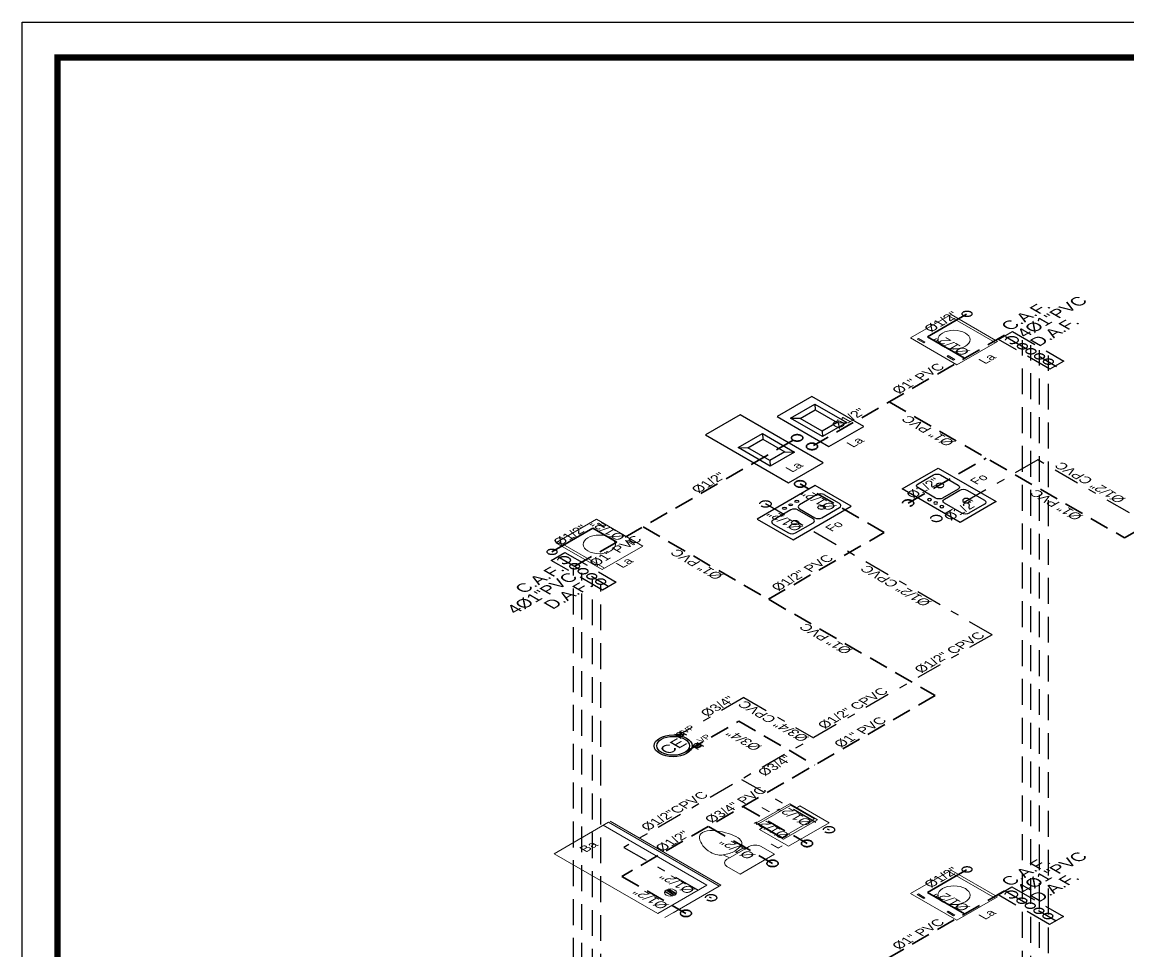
# Model space of a CAD drawing. Header units: feet. Extents: x 1019 to 2236, y -546 to 122.
# Drawn here: x 1054.27 to 1067.83, y -334.09 to -322.7 of the extents above; entities that cross this region are included whole.
import ezdxf

# ---------------------------------------------------------------- set-up
doc = ezdxf.new("R2010")
doc.units = ezdxf.units.FT
doc.header["$LTSCALE"] = 0.05
doc.header["$MEASUREMENT"] = 0
for name, pattern in [('CONTINUA', [0]), ('DASHDOT', [25.4, 12.7, -6.35, 0, -6.35]), ('HIDDEN', [9.525, 6.35, -3.175])]:
    doc.linetypes.add(name, pattern=pattern)
for name, color, linetype, lineweight in [('AGUA POTABLE', 5, 'HIDDEN', 35), ('AGUAFRIA', 5, 'HIDDEN', 30), ('COCINA', 8, 'Continuous', 25), ('FURN', 8, 'Continuous', 9), ('I-FURN', 8, 'Continuous', 0), ('P-SANR-FIXT', 8, 'Continuous', 9)]:
    doc.layers.add(name, color=color, linetype=linetype, lineweight=lineweight)
for name, color, linetype in [('AGUA_CALIENTE', 1, 'DASHDOT'), ('MARCO', 1, 'Continuous'), ('TEXXT', 2, 'Continuous')]:
    doc.layers.add(name, color=color, linetype=linetype)
doc.styles.add('DAMIAN', font='arial.ttf', dxfattribs={"height": 0.12})

# ---------------------------------------------------------------- blocks, each defined once
blk = doc.blocks.new('A$C3D6C2CD6')
at = {"layer": 'P-SANR-FIXT'}
for p, q in [((0, 1.6), (0.787, 1.6)), ((0, 0.102), (0, 1.6)), ((0.711, 1.6), (0.711, 0.102)), ((0.787, 0), (0.787, 1.6)), ((0.813, 1.6), (0.813, 0)), ((0.324, 0.227), (0.324, 0.317)), ((0.333, 0.317), (0.333, 0.227)), ((0.351, 0.227), (0.351, 0.317)), ((0.36, 0.317), (0.36, 0.227)), ((0.378, 0.227), (0.378, 0.317)), ((0.387, 0.317), (0.387, 0.227)), ((0.711, 0.102), (0, 0.102)), ((0, 0), (0.787, 0)), ((0.124, 0), (0.787, 0)), ((0.813, 0), (0.787, 0)), ((0.813, 0), (0.787, 0))]:
    blk.add_line(p, q, dxfattribs=at)
for centre, radius, start, end in [((0.356, 0.272), 0.0635, 90, 270), ((0.356, 0.272), 0.0635, 90, 270), ((0.328, 0.317), 0.00444, 360, 180), ((0.328, 0.227), 0.00444, 180, 360), ((0.356, 0.317), 0.00444, 360, 180), ((0.356, 0.227), 0.00444, 180, 360), ((0.356, 0.272), 0.0635, 270, 90), ((0.356, 0.272), 0.0635, 270, 90), ((0.383, 0.317), 0.00444, 360, 180), ((0.383, 0.227), 0.00444, 180, 360)]:
    blk.add_arc(centre, radius, start, end, dxfattribs=at)
blk = doc.blocks.new('A$C2C3967B4')
at = {"layer": 'COCINA'}
for p, q in [((0.838, 0.52), (0, 0.52)), ((0, 0.52), (0, 0)), ((0.838, 0), (0.838, 0.52)), ((0.051, 0.342), (0.051, 0.119)), ((0.356, 0.393), (0.102, 0.393)), ((0.406, 0.119), (0.406, 0.342)), ((0.432, 0.342), (0.432, 0.119)), ((0.737, 0.393), (0.483, 0.393)), ((0.787, 0.119), (0.787, 0.342)), ((0.102, 0.068), (0.356, 0.068)), ((0.483, 0.068), (0.737, 0.068)), ((0, 0), (0.838, 0))]:
    blk.add_line(p, q, dxfattribs=at)
for centre, radius in [((0.33, 0.456), 0.0201), ((0.419, 0.456), 0.0201), ((0.508, 0.456), 0.0201), ((0.229, 0.202), 0.0381), ((0.61, 0.202), 0.0381)]:
    blk.add_circle(centre, radius, dxfattribs=at)
for centre, start, end in [((0.102, 0.342), 90, 180), ((0.356, 0.342), 0, 90), ((0.483, 0.342), 90, 180), ((0.737, 0.342), 0, 90), ((0.102, 0.119), 180, 270), ((0.356, 0.119), 270, 0), ((0.483, 0.119), 180, 270), ((0.737, 0.119), 270, 0)]:
    blk.add_arc(centre, 0.0508, start, end, dxfattribs=at)
blk = doc.blocks.new('bath_sink_6127 - bath_sink_6127-V2-Nivel 1')
at = {"layer": 'I-FURN'}
for p, q in [((0.293, 0.297), (-0.127, 0.297)), ((-0.127, 0.297), (-0.127, -0.29)), ((0.395, 0.244), (-0.005, 0.244)), ((-0.005, 0.244), (-0.005, -0.245)), ((0.025, -0.234), (0.025, 0.233)), ((0.025, 0.233), (0.369, 0.233)), ((0.293, 0.244), (0.293, 0.297)), ((0.369, 0.233), (0.369, -0.234)), ((0.395, -0.245), (0.395, 0.244)), ((0.293, -0.29), (-0.127, -0.29)), ((-0.005, -0.245), (0.395, -0.245)), ((0.369, -0.234), (0.025, -0.234)), ((0.293, -0.29), (0.293, -0.245))]:
    blk.add_line(p, q, dxfattribs=at)
blk = doc.blocks.new('Toilet_-_Tank_-_3D_4840 - 17_ High_ Seat Not Visible-536545-Nivel 1')
at = {"layer": 'P-SANR-FIXT'}
for p, q in [((0.248, 0.489), (-0.248, 0.489)), ((-0.248, 0.489), (-0.248, 0.298)), ((0.248, 0.298), (0.248, 0.489)), ((-0.159, 0.21), (-0.123, 0.21)), ((-0.123, 0.21), (-0.132, 0.127)), ((-0.123, 0.21), (0.123, 0.21)), ((0.132, 0.127), (0.123, 0.21)), ((0.123, 0.21), (0.159, 0.21))]:
    blk.add_line(p, q, dxfattribs=at)
for centre, radius, start, end in [((-0.159, 0.298), 0.0889, 180, 270), ((0.159, 0.298), 0.0889, 270, 360), ((-0.083, 0.041), 0.0995, 119.8981, 151.0596), ((0, -0.104), 0.266, 90.1019, 119.8981), ((0, -0.104), 0.266, 60.1019, 89.8981), ((0.083, 0.041), 0.0995, 28.9404, 60.1019), ((-0.023, 0.008), 0.167, 151.0596, 182.709), ((0.023, 0.008), 0.167, 357.291, 28.9404), ((0.25, 0.021), 0.441, 182.709, 218.5058), ((-0.25, 0.021), 0.441, 321.4942, 357.291), ((0.011, -0.169), 0.136, 218.5058, 265.219), ((-0.011, -0.169), 0.136, 274.781, 321.4942)]:
    blk.add_arc(centre, radius, start, end, dxfattribs=at)
blk = doc.blocks.new('A$C153C7E87')
at = {"layer": 'COCINA'}
for p, q in [((0.076, 0.804), (0.143, 0.731)), ((0.427, 0.804), (0.36, 0.731)), ((0.143, 0.411), (0.076, 0.339)), ((0.36, 0.411), (0.427, 0.339))]:
    blk.add_line(p, q, dxfattribs=at)
at = {"layer": 'COCINA', "extrusion": (1.60732e-15, -2.48059e-15, -1)}
for points in [[(-0.502, 1.2), (0, 1.2), (0, 0), (-0.502, 0)], [(-0.427, 0.339), (-0.076, 0.339), (-0.076, 0.804), (-0.427, 0.804)], [(-0.36, 0.411), (-0.143, 0.411), (-0.143, 0.731), (-0.36, 0.731)]]:
    blk.add_lwpolyline(points, close=True, dxfattribs=at)

msp = doc.modelspace()

# ---------------------------------------------------------------- hatches: boundary and pattern name
at = {"layer": 'AGUA POTABLE', "ltscale": 3, "extrusion": (0, 0.816497, 0.57735)}
h = msp.add_hatch(color=256, dxfattribs=at)
h.dxf.hatch_style = 1
edge = h.paths.add_edge_path()
edge.add_arc((-1065.862, 186.871), 0.0597, -218.357, 141.643)
h = msp.add_hatch(color=256, dxfattribs=at)
h.dxf.hatch_style = 1
edge = h.paths.add_edge_path()
edge.add_arc((-1066.412, 205.095), 0.077, -218.357, 141.643)
h = msp.add_hatch(color=256, dxfattribs=at)
h.dxf.hatch_style = 1
edge = h.paths.add_edge_path()
edge.add_arc((-1066.541, 205.227), 0.0597, -218.357, 141.643)
h = msp.add_hatch(color=256, dxfattribs=at)
h.dxf.hatch_style = 1
edge = h.paths.add_edge_path()
edge.add_arc((-1066.645, 205.333), 0.0597, -218.357, 141.643)
h = msp.add_hatch(color=256, dxfattribs=at)
h.dxf.hatch_style = 1
edge = h.paths.add_edge_path()
edge.add_arc((-1066.751, 205.441), 0.0597, -218.357, 141.643)
h = msp.add_hatch(color=256, dxfattribs=at)
h.dxf.hatch_style = 1
edge = h.paths.add_edge_path()
edge.add_arc((-1066.86, 205.553), 0.0597, -218.357, 141.643)
h = msp.add_hatch(color=256, dxfattribs=at)
h.dxf.hatch_style = 1
edge = h.paths.add_edge_path()
edge.add_arc((-1063.778, 189.506), 0.0691, -135, 225)
h = msp.add_hatch(color=256, dxfattribs=at)
h.dxf.hatch_style = 1
edge = h.paths.add_edge_path()
edge.add_arc((-1063.96, 189.688), 0.0691, -135, 225)
h = msp.add_hatch(color=256, dxfattribs=at)
h.dxf.hatch_style = 1
edge = h.paths.add_edge_path()
edge.add_arc((-1063.815, 190.484), 0.0691, -135, 225)
at = {"layer": 'AGUA POTABLE', "ltscale": 0.75, "extrusion": (0, 0.816497, 0.57735)}
h = msp.add_hatch(color=256, dxfattribs=at)
h.dxf.hatch_style = 1
edge = h.paths.add_edge_path()
edge.add_arc((-1065.139, 190.892), 0.0691, -135, 225)
at = {"layer": 'AGUA POTABLE', "ltscale": 3, "extrusion": (0, 0.816497, 0.57735)}
h = msp.add_hatch(color=256, dxfattribs=at)
h.dxf.hatch_style = 1
edge = h.paths.add_edge_path()
edge.add_arc((-1060.772, 191.927), 0.0597, -218.357, 141.643)
h = msp.add_hatch(color=256, dxfattribs=at)
h.dxf.hatch_style = 1
edge = h.paths.add_edge_path()
edge.add_arc((-1060.92, 192.102), 0.077, -218.357, 141.643)
h = msp.add_hatch(color=256, dxfattribs=at)
h.dxf.hatch_style = 1
edge = h.paths.add_edge_path()
edge.add_arc((-1061.049, 192.233), 0.0597, -218.357, 141.643)
h = msp.add_hatch(color=256, dxfattribs=at)
h.dxf.hatch_style = 1
edge = h.paths.add_edge_path()
edge.add_arc((-1061.153, 192.339), 0.0597, -218.357, 141.643)
h = msp.add_hatch(color=256, dxfattribs=at)
h.dxf.hatch_style = 1
edge = h.paths.add_edge_path()
edge.add_arc((-1061.259, 192.448), 0.0597, -218.357, 141.643)
h = msp.add_hatch(color=256, dxfattribs=at)
h.dxf.hatch_style = 1
edge = h.paths.add_edge_path()
edge.add_arc((-1061.369, 192.559), 0.0597, -218.357, 141.643)
h = msp.add_hatch(color=256, dxfattribs=at)
h.dxf.hatch_style = 1
edge = h.paths.add_edge_path()
edge.add_arc((-1063.899, 198.122), 0.0691, -135, 225)
h = msp.add_hatch(color=256, dxfattribs=at)
h.dxf.hatch_style = 1
edge = h.paths.add_edge_path()
edge.add_arc((-1063.476, 198.546), 0.0691, -135, 225)
h = msp.add_hatch(color=256, dxfattribs=at)
h.dxf.hatch_style = 1
edge = h.paths.add_edge_path()
edge.add_arc((-1065.862, 186.871), 0.0597, -218.357, 141.643)
h = msp.add_hatch(color=256, dxfattribs=at)
h.dxf.hatch_style = 1
edge = h.paths.add_edge_path()
edge.add_arc((-1066.405, 187.404), 0.077, -218.357, 141.643)
h = msp.add_hatch(color=256, dxfattribs=at)
h.dxf.hatch_style = 1
edge = h.paths.add_edge_path()
edge.add_arc((-1066.534, 187.535), 0.0597, -218.357, 141.643)
h = msp.add_hatch(color=256, dxfattribs=at)
h.dxf.hatch_style = 1
edge = h.paths.add_edge_path()
edge.add_arc((-1066.637, 187.641), 0.0597, -218.357, 141.643)
h = msp.add_hatch(color=256, dxfattribs=at)
h.dxf.hatch_style = 1
edge = h.paths.add_edge_path()
edge.add_arc((-1062.414, 199.607), 0.0691, -135, 225)
h = msp.add_hatch(color=256, dxfattribs=at)
h.dxf.hatch_style = 1
edge = h.paths.add_edge_path()
edge.add_arc((-1066.743, 187.75), 0.0597, -218.357, 141.643)
h = msp.add_hatch(color=256, dxfattribs=at)
h.dxf.hatch_style = 1
edge = h.paths.add_edge_path()
edge.add_arc((-1066.853, 187.861), 0.0597, -218.357, 141.643)
at = {"layer": 'AGUA_CALIENTE', "ltscale": 0.5, "extrusion": (0, 0.816497, 0.57735)}
h = msp.add_hatch(color=256, dxfattribs=at)
h.dxf.hatch_style = 1
edge = h.paths.add_edge_path()
edge.add_arc((-1063.39, 190.909), 0.0691, -135, 225)
h = msp.add_hatch(color=256, dxfattribs=at)
h.dxf.hatch_style = 1
edge = h.paths.add_edge_path()
edge.add_arc((-1065.485, 191.218), 0.0691, -135, 225)
h = msp.add_hatch(color=256, dxfattribs=at)
h.dxf.hatch_style = 1
edge = h.paths.add_edge_path()
edge.add_arc((-1064.169, 197.831), 0.0691, -135, 225)
h = msp.add_hatch(color=256, dxfattribs=at)
h.dxf.hatch_style = 1
edge = h.paths.add_edge_path()
edge.add_arc((-1062.723, 199.276), 0.0691, -135, 225)
at = {"layer": 'TEXXT', "extrusion": (0, 0.816497, 0.57735)}
h = msp.add_hatch(color=256, dxfattribs=at)
h.dxf.hatch_style = 1
h.paths.add_polyline_path([(-1062.343, 195.805), (-1062.298, 195.805, 0.198912), (-1062.311, 195.837, 0.198912), (-1062.343, 195.85)])
h = msp.add_hatch(color=256, dxfattribs=at)
h.dxf.hatch_style = 1
h.paths.add_polyline_path([(-1062.343, 195.759), (-1062.343, 195.805), (-1062.389, 195.805, 0.198912), (-1062.376, 195.773, 0.198912)])
h = msp.add_hatch(color=256, dxfattribs=at)
h.dxf.hatch_style = 1
h.paths.add_polyline_path([(-1062.553, 196.044), (-1062.508, 196.044, 0.198912), (-1062.521, 196.076, 0.198912), (-1062.553, 196.09)])
h = msp.add_hatch(color=256, dxfattribs=at)
h.dxf.hatch_style = 1
h.paths.add_polyline_path([(-1062.553, 195.999), (-1062.553, 196.044), (-1062.599, 196.044, 0.198912), (-1062.585, 196.012, 0.198912)])

# ---------------------------------------------------------------- linework, layer by layer
at = {"layer": 'AGUA POTABLE', "ltscale": 0.75, "extrusion": (0, 0.816497, 0.57735)}
for p, q in [((1067.795, -329.022, 2.046), (1075.209, -324.742, -4.007)), ((1066.323, -326.536, -1.471), (1063.979, -327.889, 0.443)), ((1064.905, -327.354, -0.313), (1067.795, -329.022, 2.046)), ((1061.05, -329.37, 2.538), (1063.782, -327.793, 0.308)), ((1065.139, -328.595, 1.442), (1066.097, -328.042, 0.66)), ((1064.845, -328.955, 1.951), (1063.815, -328.36, 1.109)), ((1061.888, -328.886, 1.854), (1065.471, -330.955, 4.779)), ((1063.426, -329.774, 3.109), (1064.845, -328.955, 1.951)), ((1065.471, -330.955, 4.779), (1061.628, -333.173, 7.916)), ((1062.415, -331.643, 5.753), (1063.061, -331.27, 5.225)), ((1063.061, -331.27, 5.225), (1063.993, -331.808, 5.986)), ((1063.113, -332.316, 6.704), (1063.899, -332.77, 7.346)), ((1062.689, -332.56, 7.05), (1063.476, -333.014, 7.692)), ((1061.628, -333.173, 7.916), (1062.414, -333.627, 8.558)), ((1066.323, -333.35, -6.289), (1063.979, -334.703, -4.375))]:
    msp.add_line(p, q, dxfattribs=at)
at = {"layer": 'AGUA POTABLE', "ltscale": 3, "extrusion": (0, 0.816497, 0.57735)}
for p, q in [((1065.375, -326.555, -1.444), (1065.857, -326.277, -1.837)), ((1065.832, -326.819, -1.07), (1065.375, -326.555, -1.444)), ((1060.771, -329.192, 2.286), (1061.273, -328.903, 1.877)), ((1061.273, -328.903, 1.877), (1061.566, -329.072, 2.117)), ((1065.375, -333.369, -6.262), (1065.857, -333.091, -6.655)), ((1065.832, -333.633, -5.889), (1065.375, -333.369, -6.262))]:
    msp.add_line(p, q, dxfattribs=at)
for centre in [(-1063.778, 189.506, -267.464), (-1063.96, 189.688, -267.464), (-1063.815, 190.484, -267.464), (-1063.899, 198.122, -267.464), (-1063.476, 198.546, -267.464), (-1062.414, 199.607, -267.464)]:
    msp.add_circle(centre, 0.0691, dxfattribs=at)
at = {"layer": 'AGUA POTABLE', "ltscale": 0.75, "extrusion": (0, 0.816497, 0.57735)}
msp.add_circle((-1065.139, 190.892, -267.464), 0.0691, dxfattribs=at)
at = {"layer": 'AGUA_CALIENTE', "ltscale": 0.5, "extrusion": (0, 0.816497, 0.57735)}
for p, q in [((1066.728, -328.066, 0.693), (1065.485, -328.784, 1.708)), ((1067.854, -328.716, 1.612), (1066.728, -328.066, 0.693)), ((1066.168, -330.209, 3.725), (1063.39, -328.605, 1.456)), ((1066.168, -330.209, 3.725), (1061.651, -332.817, 7.413)), ((1063.123, -330.981, 4.817), (1062.296, -331.459, 5.493)), ((1063.123, -330.981, 4.817), (1063.977, -331.474, 5.514)), ((1063.097, -331.983, 6.233), (1064.169, -332.601, 7.107)), ((1061.651, -332.817, 7.413), (1062.723, -333.436, 8.288))]:
    msp.add_line(p, q, dxfattribs=at)
for centre in [(-1063.39, 190.909, -267.464), (-1065.485, 191.218, -267.464), (-1064.169, 197.831, -267.464), (-1062.723, 199.276, -267.464)]:
    msp.add_circle(centre, 0.0691, dxfattribs=at)
at = {"layer": 'AGUAFRIA', "extrusion": (0, 0.816497, 0.57735)}
for p, q in [((1066.335, -326.55, 20.188), (1066.96, -326.918, 20.708)), ((1066.541, -349.167, 4.452), (1066.541, -326.597, 20.411)), ((1066.645, -349.228, 4.538), (1066.645, -326.658, 20.498)), ((1066.751, -349.291, 4.627), (1066.751, -326.721, 20.586)), ((1066.86, -349.356, 4.718), (1066.86, -326.785, 20.678)), ((1060.844, -329.248, 2.366), (1061.468, -329.617, 2.887)), ((1061.035, -351.867, 8.27), (1061.035, -329.389, 24.164)), ((1061.138, -351.928, 8.356), (1061.138, -329.45, 24.251)), ((1061.267, -352.001, 8.46), (1061.267, -329.523, 24.354)), ((1061.371, -352.062, 8.546), (1061.371, -329.584, 24.441)), ((1066.328, -333.35, -6.288), (1066.953, -333.718, -5.767))]:
    msp.add_line(p, q, dxfattribs=at)
for points, elevation in [([(-1066.418, 187.245), (-1067.049, 187.877), (-1066.879, 188.046), (-1066.248, 187.415)], -267.464), ([(-1060.928, 191.939), (-1061.56, 192.57), (-1061.39, 192.74), (-1060.759, 192.108)], -267.464), ([(-1066.413, 187.241), (-1067.044, 187.872), (-1066.874, 188.042), (-1066.243, 187.41)], -275.81)]:
    msp.add_lwpolyline(points, close=True, dxfattribs=dict(at, elevation=elevation))
for centre, radius in [((-1065.862, 186.871, -267.464), 0.0597), ((-1066.412, 205.095, -254.972), 0.077), ((-1066.541, 205.227, -254.972), 0.0597), ((-1066.645, 205.333, -254.972), 0.0597), ((-1066.751, 205.441, -254.972), 0.0597), ((-1066.86, 205.553, -254.972), 0.0597), ((-1060.772, 191.927, -267.464), 0.0597), ((-1060.92, 192.102, -267.464), 0.077), ((-1061.049, 192.233, -267.464), 0.0597), ((-1061.153, 192.339, -267.464), 0.0597), ((-1061.259, 192.448, -267.464), 0.0597), ((-1061.369, 192.559, -267.464), 0.0597), ((-1065.862, 186.871, -275.81), 0.0597), ((-1066.405, 187.404, -275.81), 0.077), ((-1066.534, 187.535, -275.81), 0.0597), ((-1066.637, 187.641, -275.81), 0.0597), ((-1066.743, 187.75, -275.81), 0.0597), ((-1066.853, 187.861, -275.81), 0.0597)]:
    msp.add_circle(centre, radius, dxfattribs=at)
at = {"layer": 'AGUAFRIA', "color": 3, "linetype": 'CONTINUA', "extrusion": (0, 0.816497, 0.57735)}
for radius in [0.233, 0.201]:
    msp.add_circle((-1062.257, 196.048, -267.464), radius, dxfattribs=at)
at = {"layer": 'COCINA', "extrusion": (0, 0.816497, 0.57735)}
for p, q in [((1063.993, -327.381, -0.276), (1063.998, -327.449, -0.179)), ((1063.696, -327.552, -0.033), (1063.814, -327.555, -0.029)), ((1064.269, -327.606, 0.043), (1064.388, -327.609, 0.047)), ((1064.086, -327.712, 0.193), (1064.09, -327.78, 0.29))]:
    msp.add_line(p, q, dxfattribs=at)
at = {"layer": 'COCINA', "extrusion": (2.89046e-15, -0.816497, -0.57735), "elevation": 267.464}
for points in [[(1063.958, 188.625), (1063.532, 189.051), (1064.168, 189.687), (1064.595, 189.261)], [(1064.388, 189.183), (1064.09, 189.48), (1063.696, 189.086), (1063.993, 188.788)], [(1064.269, 189.178), (1064.086, 189.362), (1063.814, 189.091), (1063.998, 188.907)]]:
    msp.add_lwpolyline(points, close=True, dxfattribs=at)
at = {"layer": 'FURN', "extrusion": (0, 0.816497, 0.57735)}
for p, q in [((1065.666, -326.282, -1.829), (1065.168, -326.569, -1.423)), ((1066.207, -326.627, -1.342), (1065.638, -326.298, -1.806)), ((1066.235, -326.611, -1.365), (1065.666, -326.282, -1.829)), ((1065.168, -326.569, -1.423), (1065.737, -326.898, -0.958)), ((1065.737, -326.898, -0.958), (1066.235, -326.611, -1.365)), ((1060.818, -329.081, 2.129), (1061.316, -328.793, 1.722)), ((1061.316, -328.793, 1.722), (1061.885, -329.122, 2.187)), ((1061.387, -329.409, 2.593), (1060.818, -329.081, 2.129)), ((1061.415, -329.393, 2.571), (1060.846, -329.065, 2.106)), ((1061.885, -329.122, 2.187), (1061.387, -329.409, 2.593)), ((1065.666, -333.096, -6.648), (1065.168, -333.384, -6.241)), ((1066.235, -333.425, -6.183), (1065.666, -333.096, -6.648)), ((1066.207, -333.441, -6.16), (1065.638, -333.112, -6.625)), ((1065.168, -333.384, -6.241), (1065.737, -333.712, -5.777)), ((1065.737, -333.712, -5.777), (1066.235, -333.425, -6.183))]:
    msp.add_line(p, q, dxfattribs=at)
at = {"layer": 'FURN', "ltscale": 0.02, "extrusion": (0, 0.816497, 0.57735)}
for p, q in [((1065.265, -326.575, -1.415), (1065.251, -326.583, -1.403)), ((1065.251, -326.583, -1.403), (1065.331, -326.63, -1.338)), ((1065.345, -326.621, -1.349), (1065.265, -326.575, -1.415)), ((1065.331, -326.63, -1.338), (1065.345, -326.621, -1.349)), ((1065.631, -326.786, -1.116), (1065.617, -326.795, -1.104)), ((1065.617, -326.795, -1.104), (1065.697, -326.841, -1.039)), ((1065.712, -326.833, -1.05), (1065.631, -326.786, -1.116)), ((1065.697, -326.841, -1.039), (1065.712, -326.833, -1.05)), ((1061.325, -328.85, 1.802), (1061.34, -328.841, 1.79)), ((1061.405, -328.896, 1.867), (1061.325, -328.85, 1.802)), ((1061.34, -328.841, 1.79), (1061.42, -328.888, 1.856)), ((1061.42, -328.888, 1.856), (1061.405, -328.896, 1.867)), ((1061.691, -329.061, 2.101), (1061.706, -329.053, 2.089)), ((1061.772, -329.107, 2.167), (1061.691, -329.061, 2.101)), ((1061.706, -329.053, 2.089), (1061.786, -329.099, 2.155)), ((1061.786, -329.099, 2.155), (1061.772, -329.107, 2.167)), ((1065.265, -333.389, -6.233), (1065.251, -333.397, -6.222)), ((1065.251, -333.397, -6.222), (1065.331, -333.444, -6.156)), ((1065.345, -333.435, -6.168), (1065.265, -333.389, -6.233)), ((1065.331, -333.444, -6.156), (1065.345, -333.435, -6.168)), ((1065.631, -333.601, -5.934), (1065.617, -333.609, -5.922)), ((1065.617, -333.609, -5.922), (1065.697, -333.655, -5.857)), ((1065.712, -333.647, -5.869), (1065.631, -333.601, -5.934)), ((1065.697, -333.655, -5.857), (1065.712, -333.647, -5.869))]:
    msp.add_line(p, q, dxfattribs=at)
for centre in [(-1065.701, 187.419, -267.464), (-1061.351, 191.769, -267.464), (-1065.701, 187.419, -275.81)]:
    msp.add_circle(centre, 0.198, dxfattribs=at)
at = {"layer": 'MARCO'}
msp.add_lwpolyline([(1054.272, -322.696), (1118.772, -322.696), (1118.772, -364.696), (1054.272, -364.696)], close=True, dxfattribs=at)
at = {"layer": 'MARCO', "const_width": 0.075}
msp.add_lwpolyline([(1111.6, -323.13), (1054.706, -323.13), (1054.706, -364.262), (1111.6, -364.262)], close=True, dxfattribs=at)
at = {"layer": 'TEXXT', "extrusion": (0, 0.816497, 0.57735)}
for p, q in [((1062.272, -331.429, 5.449), (1062.356, -331.476, 5.516)), ((1062.298, -331.432, 5.454), (1062.389, -331.432, 5.454)), ((1062.337, -331.392, 5.397), (1062.42, -331.439, 5.463)), ((1062.343, -331.458, 5.491), (1062.343, -331.405, 5.416)), ((1062.482, -331.567, 5.645), (1062.565, -331.614, 5.711)), ((1062.508, -331.57, 5.649), (1062.599, -331.57, 5.649)), ((1062.546, -331.53, 5.592), (1062.63, -331.577, 5.659)), ((1062.553, -331.596, 5.686), (1062.553, -331.544, 5.612))]:
    msp.add_line(p, q, dxfattribs=at)
for centre in [(-1062.343, 195.805, -267.464), (-1062.553, 196.044, -267.464)]:
    msp.add_circle(centre, 0.0455, dxfattribs=at)

# ---------------------------------------------------------------- block references
at = {"extrusion": (2.13253e-15, -0.816497, -0.57735), "xscale": 1.2, "yscale": 1.2, "zscale": 1.2, "rotation": 45.00000000000659}
msp.add_blockref('A$C2C3967B4', (1065.508, 190.149, 267.464), dxfattribs=at)
at = {"extrusion": (2.16763e-15, -0.816497, -0.57735), "xscale": -1.2, "yscale": 1.2, "zscale": 1.2, "rotation": 135.0000000000002}
msp.add_blockref('A$C2C3967B4', (1063.73, 191.671, 267.464), dxfattribs=at)
at = {"extrusion": (0, 0.816497, 0.57735), "xscale": 1.200000000000001, "yscale": 1.200000000000001, "zscale": 1.200000000000001, "rotation": 225}
msp.add_blockref('A$C3D6C2CD6', (-1062.154, 199.698, -267.464), dxfattribs=at)
at = {"layer": 'FURN', "extrusion": (0, 0.816497, 0.57735), "xscale": 1.200000000000001, "yscale": 1.200000000000001, "zscale": 1.200000000000001, "rotation": 225}
msp.add_blockref('A$C153C7E87', (-1063.671, 190.459, -267.464), dxfattribs=at)
at = {"layer": 'I-FURN', "extrusion": (-2.61294e-15, 0.816497, 0.57735), "xscale": 1.2, "yscale": 1.2, "zscale": 1.2, "rotation": 314.9999999999999}
msp.add_blockref('bath_sink_6127 - bath_sink_6127-V2-Nivel 1', (-1063.815, 197.821, -267.464), dxfattribs=at)
at = {"layer": 'P-SANR-FIXT', "extrusion": (-2.61294e-15, 0.816497, 0.57735), "xscale": 1.2, "yscale": 1.2, "zscale": 1.2, "rotation": 44.99999999999741}
msp.add_blockref('Toilet_-_Tank_-_3D_4840 - 17_ High_ Seat Not Visible-536545-Nivel 1', (-1062.875, 198.146, -267.464), dxfattribs=at)

# ---------------------------------------------------------------- texts
at = {"layer": 'TEXXT', "extrusion": (0, 0.816497, 0.57735), "style": 'DAMIAN'}
for s, insert, char_height, width, attachment_point, text_direction in [('\\A1;C.A.F.{\\fArial|b0|i0|c186|p34; }', (1066.582, -326.301, -1.802), 0.18252, 3.68082, 5, (0.707107, 0.408248, -0.57735)), ('\\A1;4{\\fArial|b0|i0|c238|p34;%%C}1{\\fArial|b0|i0|c238|p34;"PVC } {\\fArial|b0|i0|c186|p34; }', (1066.903, -326.31, -1.79), 0.18252, 3.68082, 5, (0.707107, 0.408248, -0.57735)), ('\\A1;{\\fArial|b0|i0|c238|p34;%%C}1/2{\\fArial|b0|i0|c238|p34;"}  ', (1065.318, -326.444, -1.6), 0.144, 3.4848, 1, (0.707107, 0.408248, -0.57735)), ('\\A1;D.A.F.{\\fArial|b0|i0|c186|p34; }', (1066.935, -326.495, -1.528), 0.18252, 3.68082, 5, (0.707107, 0.408248, -0.57735)), ('\\A1;{\\fArial|b0|i0|c238|p34;%%C}1/2{\\fArial|b0|i0|c238|p34;"}  ', (1065.804, -326.793, -1.107), 0.144, 3.4848, 1, (-0.707107, 0.408248, -0.57735)), (' La', (1065.954, -326.861, -1.01), 0.132, 3.4848, 1, (0.707107, 0.408248, -0.57735)), ('\\A1;{\\fArial|b0|i0|c238|p34;%%C}1{\\fArial|b0|i0|c238|p34;"} PVC', (1065.497, -326.871, -0.996), 0.144, 3.4848, 3, (0.707107, 0.408248, -0.57735)), ('\\A1;{\\fArial|b0|i0|c238|p34;%%C}1/2{\\fArial|b0|i0|c238|p34;"}  ', (1064.18, -327.629, 0.076), 0.144, 3.4848, 1, (0.707107, 0.408248, -0.57735)), ('\\A1;{\\fArial|b0|i0|c238|p34;%%C}1{\\fArial|b0|i0|c238|p34;"} PVC', (1065.044, -327.573, -0.004), 0.144, 3.4848, 3, (-0.707107, 0.408248, -0.57735)), (' La', (1064.335, -327.884, 0.436), 0.132, 3.4848, 1, (0.707107, 0.408248, -0.57735)), ('\\A1;{\\fArial|b0|i0|c238|p34;%%C}1/2{\\fArial|b0|i0|c238|p34;"}  ', (1062.464, -328.417, 1.19), 0.144, 3.4848, 1, (0.707107, 0.408248, -0.57735)), (' La', (1063.587, -328.189, 0.867), 0.132, 3.4848, 1, (0.707107, 0.408248, -0.57735)), ('\\A1;{\\fArial|b0|i0|c238|p34;%%C}1/2{\\fArial|b0|i0|c238|p34;"} CPVC', (1066.921, -328.143, 0.802), 0.144, 3.4848, 3, (-0.707107, 0.408248, -0.57735)), ('\\A1;{\\fArial|b0|i0|c238|p34;%%C}1/2{\\fArial|b0|i0|c238|p34;"}  ', (1065.098, -328.483, 1.284), 0.144, 3.4848, 1, (0.707107, 0.408248, -0.57735)), (' Fo', (1065.849, -328.34, 1.081), 0.132, 3.4848, 1, (0.707107, 0.408248, -0.57735)), ('\\A1;{\\fArial|b0|i0|c238|p34;%%C}1/2{\\fArial|b0|i0|c238|p34;"}  ', (1063.915, -328.426, 1.203), 0.144, 3.4848, 9, (-0.707107, 0.408248, -0.57735)), ('\\A1;{\\fArial|b0|i0|c238|p34;%%C}1{\\fArial|b0|i0|c238|p34;"} PVC', (1066.617, -328.481, 1.28), 0.144, 3.4848, 3, (-0.707107, 0.408248, -0.57735)), ('\\A1;{\\fArial|b0|i0|c238|p34;%%C}1/2{\\fArial|b0|i0|c238|p34;"}  ', (1065.557, -328.754, 1.667), 0.144, 3.4848, 1, (0.707107, 0.408248, -0.57735)), ('\\A1;{\\fArial|b0|i0|c238|p34;%%C}1/2{\\fArial|b0|i0|c238|p34;"}  ', (1063.501, -328.678, 1.56), 0.144, 3.4848, 9, (-0.707107, 0.408248, -0.57735)), ('\\A1;{\\fArial|b0|i0|c238|p34;%%C}1/2{\\fArial|b0|i0|c238|p34;"}  ', (1060.769, -329.06, 2.099), 0.144, 3.4848, 1, (0.707107, 0.408248, -0.57735)), ('\\A1;{\\fArial|b0|i0|c238|p34;%%C}1/2{\\fArial|b0|i0|c238|p34;"}  ', (1061.581, -329.063, 2.104), 0.144, 3.4848, 1, (-0.707107, 0.408248, -0.57735)), (' Fo', (1064.073, -328.916, 1.895), 0.132, 3.4848, 1, (0.707107, 0.408248, -0.57735)), ('\\A1;{\\fArial|b0|i0|c238|p34;%%C}1{\\fArial|b0|i0|c238|p34;"} PVC', (1061.783, -328.985, 1.993), 0.144, 3.4848, 3, (0.707107, 0.408248, -0.57735)), (' La', (1061.506, -329.363, 2.527), 0.132, 3.4848, 1, (0.707107, 0.408248, -0.57735)), ('\\A1;{\\fArial|b0|i0|c238|p34;%%C}1{\\fArial|b0|i0|c238|p34;"} PVC', (1062.208, -329.21, 2.311), 0.144, 3.4848, 3, (-0.707107, 0.408248, -0.57735)), ('\\A1;{\\fArial|b0|i0|c238|p34;%%C}1/2{\\fArial|b0|i0|c238|p34;"} PVC', (1064.135, -329.219, 2.325), 0.144, 3.4848, 3, (0.707107, 0.408248, -0.57735)), ('\\A1;C.A.F.{\\fArial|b0|i0|c186|p34; }', (1060.619, -329.524, 2.756), 0.18252, 3.68082, 5, (0.707107, 0.408248, -0.57735)), ('\\A1;{\\fArial|b0|i0|c238|p34;%%C}1/2{\\fArial|b0|i0|c238|p34;"} CPVC', (1064.538, -329.408, 2.592), 0.144, 3.4848, 3, (-0.707107, 0.408248, -0.57735)), ('\\A1;4{\\fArial|b0|i0|c238|p34;%%C}1{\\fArial|b0|i0|c238|p34;"PVC } {\\fArial|b0|i0|c186|p34; }', (1060.65, -329.7, 3.004), 0.18252, 3.68082, 5, (0.707107, 0.408248, -0.57735)), ('\\A1;D.A.F.{\\fArial|b0|i0|c186|p34; }', (1060.971, -329.718, 3.03), 0.18252, 3.68082, 5, (0.707107, 0.408248, -0.57735)), ('\\A1;{\\fArial|b0|i0|c238|p34;%%C}1{\\fArial|b0|i0|c238|p34;"} PVC', (1063.79, -330.123, 3.603), 0.144, 3.4848, 3, (-0.707107, 0.408248, -0.57735)), ('\\A1;{\\fArial|b0|i0|c238|p34;%%C}1/2{\\fArial|b0|i0|c238|p34;"} CPVC', (1065.991, -330.166, 3.663), 0.144, 3.4848, 3, (0.707107, 0.408248, -0.57735)), ('\\A1;{\\fArial|b0|i0|c238|p34;%%C}1/2{\\fArial|b0|i0|c238|p34;"} CPVC', (1064.806, -330.85, 4.631), 0.144, 3.4848, 3, (0.707107, 0.408248, -0.57735)), ('\\A1;{\\fArial|b0|i0|c238|p34;%%C}3/4{\\fArial|b0|i0|c238|p34;"}  ', (1062.934, -330.953, 4.776), 0.144, 3.4848, 3, (0.707107, 0.408248, -0.57735)), ('\\A1;{\\fArial|b0|i0|c238|p34;%%C}3/4{\\fArial|b0|i0|c238|p34;"} CPVC', (1063.037, -331.071, 4.943), 0.144, 3.4848, 3, (-0.707107, 0.408248, -0.57735)), ('VP', (1062.344, -331.385, 5.387), 0.0943, 1.46362, 1, (0.707107, 0.408248, -0.57735)), ('\\A1;{\\fArial|b0|i0|c238|p34;%%C}1{\\fArial|b0|i0|c238|p34;"} PVC', (1064.785, -331.209, 5.138), 0.144, 3.4848, 3, (0.707107, 0.408248, -0.57735)), ('VP', (1062.539, -331.498, 5.547), 0.0943, 1.46362, 1, (0.707107, 0.408248, -0.57735)), ('\\A1;{\\fArial|b0|i0|c238|p34;%%C}3/4{\\fArial|b0|i0|c238|p34;"}  ', (1062.892, -331.432, 5.453), 0.144, 3.4848, 3, (-0.707107, 0.408248, -0.57735)), ('CE', (1062.074, -331.611, 5.706), 0.1752, 2.71814, 1, (0.707107, 0.408248, -0.57735)), ('\\A1;{\\fArial|b0|i0|c238|p34;%%C}3/4{\\fArial|b0|i0|c238|p34;"}  ', (1063.636, -331.68, 5.804), 0.144, 3.4848, 3, (0.707107, 0.408248, -0.57735)), ('\\A1;{\\fArial|b0|i0|c238|p34;%%C}1/2{\\fArial|b0|i0|c238|p34;"}CPVC  ', (1062.599, -332.123, 6.432), 0.144, 3.4848, 3, (0.707107, 0.408248, -0.57735)), ('\\A1;{\\fArial|b0|i0|c238|p34;%%C}3/4{\\fArial|b0|i0|c238|p34;"} PVC', (1063.318, -332.065, 6.349), 0.144, 3.4848, 3, (0.707107, 0.408248, -0.57735)), (' I', (1063.292, -332.36, 6.767), 0.132, 3.4848, 1, (0.707107, 0.408248, -0.57735)), ('\\A1;{\\fArial|b0|i0|c238|p34;%%C}1/2{\\fArial|b0|i0|c238|p34;"}  ', (1063.623, -332.295, 6.674), 0.144, 3.4848, 9, (-0.707107, 0.408248, -0.57735)), ('\\A1;{\\fArial|b0|i0|c238|p34;%%C}1/2{\\fArial|b0|i0|c238|p34;"}  ', (1063.344, -332.455, 6.901), 0.144, 3.4848, 9, (-0.707107, 0.408248, -0.57735)), ('\\A1;{\\fArial|b0|i0|c238|p34;%%C}1/2{\\fArial|b0|i0|c238|p34;"}  ', (1062.381, -332.606, 7.114), 0.144, 3.4848, 3, (0.707107, 0.408248, -0.57735)), (' Ba', (1061.057, -332.849, 7.458), 0.132, 3.4848, 1, (0.707107, 0.408248, -0.57735)), ('\\A1;{\\fArial|b0|i0|c238|p34;%%C}1/2{\\fArial|b0|i0|c238|p34;"}  ', (1062.919, -332.701, 7.249), 0.144, 3.4848, 9, (-0.707107, 0.408248, -0.57735)), (' L', (1063.405, -332.806, 7.397), 0.132, 3.4848, 1, (0.707107, 0.408248, -0.57735)), ('\\A1;4{\\fArial|b0|i0|c238|p34;%%C}1{\\fArial|b0|i0|c238|p34;"PVC } {\\fArial|b0|i0|c186|p34; }', (1066.903, -333.124, -6.608), 0.18252, 3.68082, 5, (0.707107, 0.408248, -0.57735)), ('\\A1;{\\fArial|b0|i0|c238|p34;%%C}1/2{\\fArial|b0|i0|c238|p34;"}  ', (1065.318, -333.258, -6.419), 0.144, 3.4848, 1, (0.707107, 0.408248, -0.57735)), ('\\A1;C.A.F.{\\fArial|b0|i0|c186|p34; }', (1066.582, -333.115, -6.62), 0.18252, 3.68082, 5, (0.707107, 0.408248, -0.57735)), ('\\A1;{\\fArial|b0|i0|c238|p34;%%C}1/2{\\fArial|b0|i0|c238|p34;"}  ', (1062.183, -333.126, 7.85), 0.144, 3.4848, 9, (-0.707107, 0.408248, -0.57735)), ('\\A1;D.A.F.{\\fArial|b0|i0|c186|p34; }', (1066.935, -333.309, -6.346), 0.18252, 3.68082, 5, (0.707107, 0.408248, -0.57735)), ('\\A1;{\\fArial|b0|i0|c238|p34;%%C}1/2{\\fArial|b0|i0|c238|p34;"}  ', (1061.856, -333.314, 8.116), 0.144, 3.4848, 9, (-0.707107, 0.408248, -0.57735)), ('\\A1;{\\fArial|b0|i0|c238|p34;%%C}1/2{\\fArial|b0|i0|c238|p34;"}  ', (1065.804, -333.607, -5.925), 0.144, 3.4848, 1, (-0.707107, 0.408248, -0.57735)), (' La', (1065.954, -333.675, -5.829), 0.132, 3.4848, 1, (0.707107, 0.408248, -0.57735)), ('\\A1;{\\fArial|b0|i0|c238|p34;%%C}1{\\fArial|b0|i0|c238|p34;"} PVC', (1065.497, -333.685, -5.815), 0.144, 3.4848, 3, (0.707107, 0.408248, -0.57735))]:
    msp.add_mtext(s, dxfattribs=dict(at, insert=insert, char_height=char_height, width=width, attachment_point=attachment_point, text_direction=text_direction))

doc.saveas('drawing.dxf')
